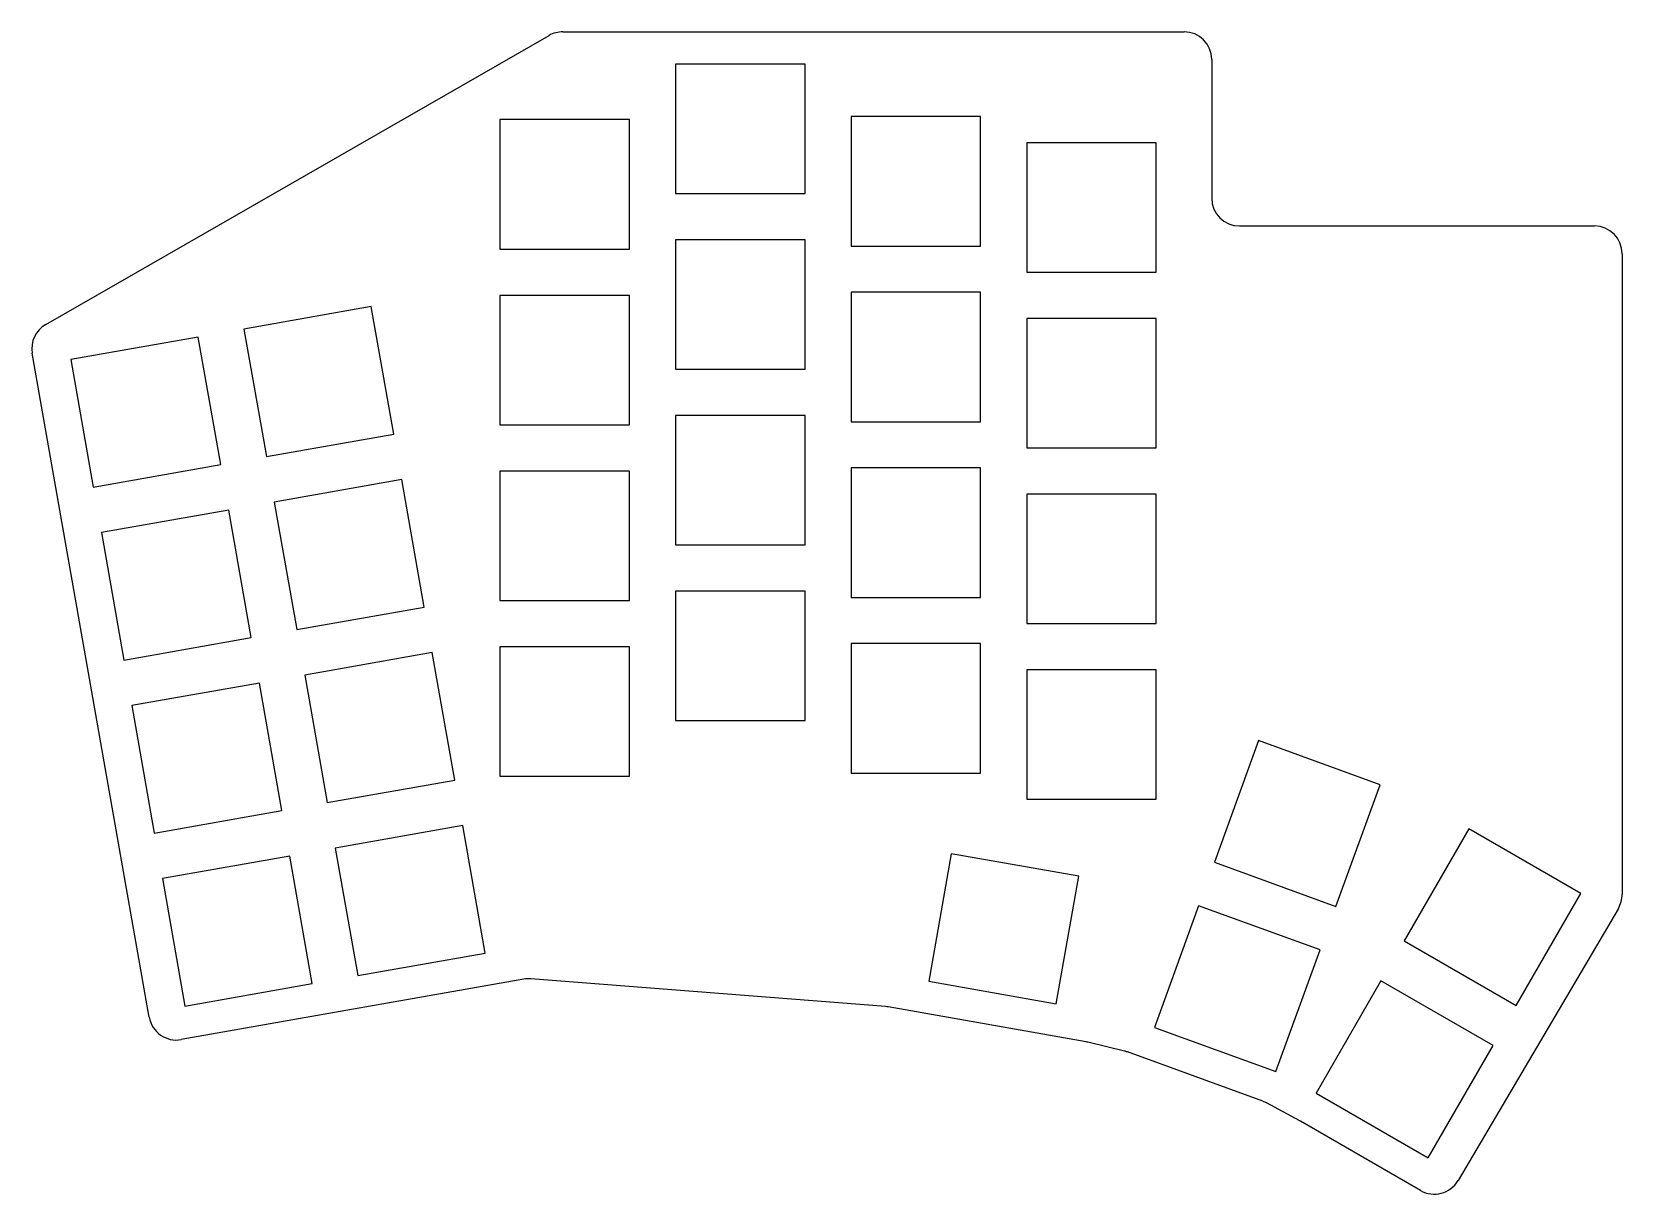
# Model space of a CAD drawing. Header units: millimetres. Extents: x 78 to 250, y -178 to -53.
import ezdxf

# ---------------------------------------------------------------- set-up
doc = ezdxf.new("R2010")
doc.units = ezdxf.units.MM

msp = doc.modelspace()

# ---------------------------------------------------------------- linework, layer by layer
for p, q in [((79.27, -84.39), (133.72, -53.14)), ((135.21, -52.74), (202.41, -52.74)), ((161.41, -56.24), (147.41, -56.24)), ((147.41, -56.24), (147.41, -70.24)), ((161.41, -70.24), (161.41, -56.24)), ((205.41, -55.74), (205.41, -70.74)), ((180.41, -61.91), (166.41, -61.91)), ((166.41, -61.91), (166.41, -75.91)), ((180.41, -75.91), (180.41, -61.91)), ((142.41, -62.24), (128.41, -62.24)), ((128.41, -62.24), (128.41, -76.24)), ((142.41, -76.24), (142.41, -62.24)), ((199.41, -64.74), (185.41, -64.74)), ((185.41, -64.74), (185.41, -78.74)), ((199.41, -78.74), (199.41, -64.74)), ((147.41, -70.24), (161.41, -70.24)), ((208.41, -73.74), (246.81, -73.74)), ((161.41, -75.24), (147.41, -75.24)), ((147.41, -75.24), (147.41, -89.24)), ((161.41, -89.24), (161.41, -75.24)), ((128.41, -76.24), (142.41, -76.24)), ((166.41, -75.91), (180.41, -75.91)), ((249.81, -76.74), (249.81, -146.02)), ((185.41, -78.74), (199.41, -78.74)), ((114.49, -82.46), (100.7, -84.89)), ((116.92, -96.24), (114.49, -82.46)), ((142.41, -81.24), (128.41, -81.24)), ((128.41, -81.24), (128.41, -95.24)), ((142.41, -95.24), (142.41, -81.24)), ((180.41, -80.91), (166.41, -80.91)), ((166.41, -80.91), (166.41, -94.91)), ((180.41, -94.91), (180.41, -80.91)), ((199.41, -83.74), (185.41, -83.74)), ((185.41, -83.74), (185.41, -97.74)), ((199.41, -97.74), (199.41, -83.74)), ((95.78, -85.76), (81.99, -88.19)), ((98.21, -99.54), (95.78, -85.76)), ((100.7, -84.89), (103.14, -98.68)), ((90.47, -159.3), (77.81, -87.51)), ((81.99, -88.19), (84.42, -101.98)), ((147.41, -89.24), (161.41, -89.24)), ((161.41, -94.24), (147.41, -94.24)), ((147.41, -94.24), (147.41, -108.24)), ((161.41, -108.24), (161.41, -94.24)), ((103.14, -98.68), (116.92, -96.24)), ((128.41, -95.24), (142.41, -95.24)), ((166.41, -94.91), (180.41, -94.91)), ((185.41, -97.74), (199.41, -97.74)), ((84.42, -101.98), (98.21, -99.54)), ((117.79, -101.17), (104, -103.6)), ((120.22, -114.96), (117.79, -101.17)), ((142.41, -100.24), (128.41, -100.24)), ((128.41, -100.24), (128.41, -114.24)), ((142.41, -114.24), (142.41, -100.24)), ((180.41, -99.91), (166.41, -99.91)), ((166.41, -99.91), (166.41, -113.91)), ((180.41, -113.91), (180.41, -99.91)), ((199.41, -102.74), (185.41, -102.74)), ((185.41, -102.74), (185.41, -116.74)), ((199.41, -116.74), (199.41, -102.74)), ((99.08, -104.47), (85.29, -106.9)), ((101.51, -118.26), (99.08, -104.47)), ((104, -103.6), (106.43, -117.39)), ((85.29, -106.9), (87.72, -120.69)), ((147.41, -108.24), (161.41, -108.24)), ((161.41, -113.24), (147.41, -113.24)), ((147.41, -113.24), (147.41, -127.24)), ((161.41, -127.24), (161.41, -113.24)), ((106.43, -117.39), (120.22, -114.96)), ((128.41, -114.24), (142.41, -114.24)), ((166.41, -113.91), (180.41, -113.91)), ((185.41, -116.74), (199.41, -116.74)), ((87.72, -120.69), (101.51, -118.26)), ((121.09, -119.88), (107.3, -122.31)), ((123.52, -133.67), (121.09, -119.88)), ((142.41, -119.24), (128.41, -119.24)), ((128.41, -119.24), (128.41, -133.24)), ((142.41, -133.24), (142.41, -119.24)), ((180.41, -118.91), (166.41, -118.91)), ((166.41, -118.91), (166.41, -132.91)), ((180.41, -132.91), (180.41, -118.91)), ((199.41, -121.74), (185.41, -121.74)), ((185.41, -121.74), (185.41, -135.74)), ((199.41, -135.74), (199.41, -121.74)), ((102.38, -123.18), (88.59, -125.61)), ((104.81, -136.97), (102.38, -123.18)), ((107.3, -122.31), (109.73, -136.1)), ((88.59, -125.61), (91.02, -139.4)), ((147.41, -127.24), (161.41, -127.24)), ((210.48, -129.4), (205.7, -142.55)), ((223.64, -134.19), (210.48, -129.4)), ((109.73, -136.1), (123.52, -133.67)), ((128.41, -133.24), (142.41, -133.24)), ((166.41, -132.91), (180.41, -132.91)), ((218.85, -147.34), (223.64, -134.19)), ((185.41, -135.74), (199.41, -135.74)), ((91.02, -139.4), (104.81, -136.97)), ((124.39, -138.59), (110.6, -141.02)), ((126.82, -152.38), (124.39, -138.59)), ((233.22, -138.93), (226.22, -151.05)), ((245.34, -145.93), (233.22, -138.93)), ((110.6, -141.02), (113.03, -154.81)), ((105.68, -141.89), (91.89, -144.32)), ((108.11, -155.68), (105.68, -141.89)), ((177.23, -141.63), (174.8, -155.42)), ((191.02, -144.06), (177.23, -141.63)), ((205.7, -142.55), (218.85, -147.34)), ((91.89, -144.32), (94.32, -158.11)), ((188.59, -157.85), (191.02, -144.06)), ((238.34, -158.05), (245.34, -145.93)), ((203.99, -147.25), (199.2, -160.41)), ((217.14, -152.04), (203.99, -147.25)), ((249.4, -147.54), (232.07, -176.97)), ((226.22, -151.05), (238.34, -158.05)), ((113.03, -154.81), (126.82, -152.38)), ((212.35, -165.2), (217.14, -152.04)), ((130.99, -155.2), (93.94, -161.73)), ((94.32, -158.11), (108.11, -155.68)), ((170.11, -158.16), (131.75, -155.16)), ((174.8, -155.42), (188.59, -157.85)), ((223.72, -155.38), (216.72, -167.51)), ((235.84, -162.38), (223.72, -155.38)), ((191.83, -161.97), (170.4, -158.2)), ((199.2, -160.41), (212.35, -165.2)), ((195.96, -162.97), (192.02, -162.01)), ((210.95, -168.41), (196.28, -163.07)), ((228.84, -174.51), (235.84, -162.38)), ((214.93, -170.52), (211.35, -168.59)), ((216.72, -167.51), (228.84, -174.51)), ((227.98, -178.05), (215.01, -170.56))]:
    msp.add_line(p, q)
for centre, start, end in [((135.21, -55.74), 90, 119.8537), ((202.41, -55.74), 0, 90), ((208.41, -70.74), 180, 270), ((246.81, -76.74), 0, 90), ((80.77, -86.99), 119.8537, 190), ((246.81, -146.02), 329.5053, 0), ((131.51, -158.15), 85.5314, 100), ((169.88, -161.15), 80, 85.5314), ((93.42, -158.78), 190, 280), ((191.31, -164.93), 76.3171, 80), ((195.25, -165.89), 70, 76.3171), ((209.93, -171.23), 61.6985, 70), ((213.51, -173.16), 60, 61.6985), ((229.48, -175.45), 240, 329.5053)]:
    msp.add_arc(centre, 3, start, end)

doc.saveas('drawing.dxf')
